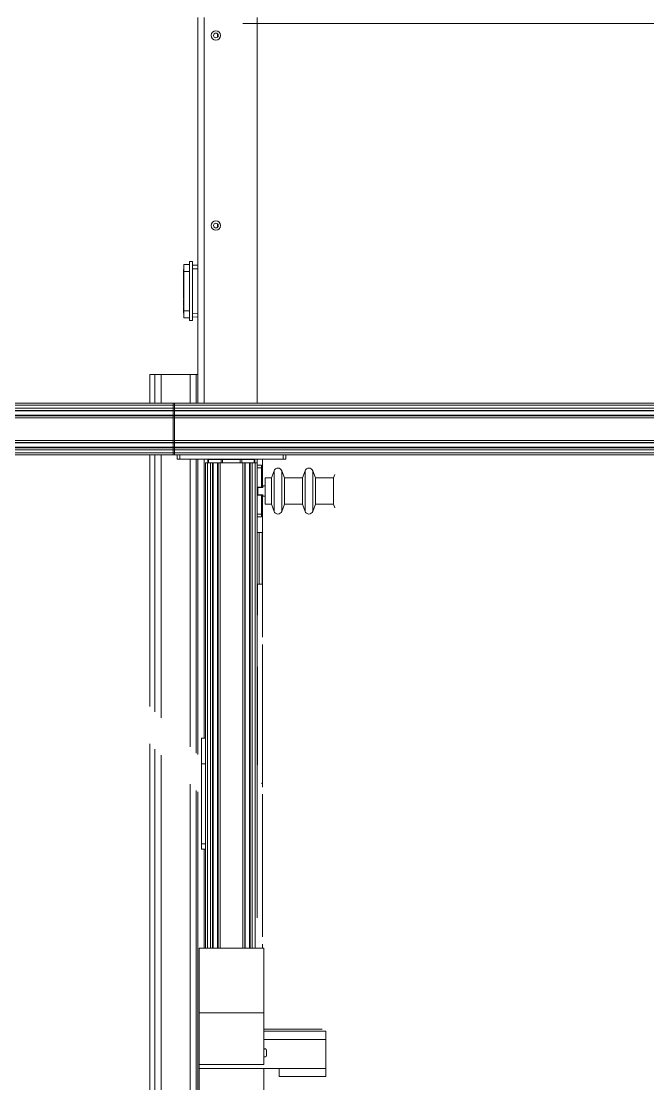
# Model space of a CAD drawing. Header units: millimetres. Extents: x 2179 to 48742, y 3478 to 161002.
# Drawn here: x 22135 to 23347, y 144666 to 146722 of the extents above; entities that cross this region are included whole.
import ezdxf

# ---------------------------------------------------------------- set-up
doc = ezdxf.new("R2010")
doc.units = ezdxf.units.MM
doc.layers.add('0-1', color=7, linetype='Continuous', lineweight=9)
doc.layers.add('2966-1_navrh dispozice stroju-HK_02_dwg-1', color=7, linetype='Continuous', lineweight=9, true_color=0x919191)

# ---------------------------------------------------------------- blocks, each defined once
blk = doc.blocks.new('2966-1_navrh dispozice stroju-HK_02_dwg_SE3254-903336-1NP _ stroje')
at = {"layer": '0-1'}
blk.add_line((-6685.9, -1459.7), (-6675.9, -1459.7), dxfattribs=at)
at = {"layer": '0-1', "flags": 128}
for points in [[(-6723, -1465.2), (-6723, -1345.2), (-6707.1, -1345.2)], [(-6650.9, -1345.2), (-6635, -1345.2), (-6635, -1435.2), (-6650.9, -1435.2), (-6650.9, -1345.2), (-6707.1, -1345.2), (-6707.1, -1465.2)], [(-6658.5, -1590.2), (-6650.9, -1590.2), (-6650.9, -1435.2)]]:
    blk.add_lwpolyline(points, dxfattribs=at)
at = {"layer": '0-1'}
for centre, start, end in [((-6685.9, -1462.7), 90, 236.4427), ((-6675.9, -1462.7), 303.5573, 90)]:
    blk.add_arc(centre, 3, start, end, dxfattribs=at)
blk = doc.blocks.new('2966-1_navrh dispozice stroju-HK_02_dwg_SE3017-903377-1NP _ stroje')
at = {"layer": '0-1'}
for p, q in [((-7994.5, -1675.7), (-7938.5, -1675.7)), ((-7838.5, -1675.7), (-7341.3, -1675.7)), ((-7269.2, -1675.7), (-4458.5, -1675.7))]:
    blk.add_line(p, q, dxfattribs=at)
blk = doc.blocks.new('2966-1_navrh dispozice stroju-HK_02_dwg_SE3018-903378-1NP _ stroje')
at = {"layer": '0-1'}
for p, q in [((-7994.5, -1663.7), (-7938.5, -1663.7)), ((-7838.5, -1663.7), (-7329.3, -1663.7)), ((-7257.2, -1663.7), (-6186.5, -1663.7))]:
    blk.add_line(p, q, dxfattribs=at)
blk = doc.blocks.new('2966-1_navrh dispozice stroju-HK_02_dwg_SE3019-903379-1NP _ stroje')
at = {"layer": '0-1'}
for p, q in [((-7994.5, -1607.7), (-7938.5, -1607.7)), ((-7830.5, -1607.7), (-7273.3, -1607.7)), ((-7201.2, -1607.7), (-6186.5, -1607.7))]:
    blk.add_line(p, q, dxfattribs=at)
blk = doc.blocks.new('2966-1_navrh dispozice stroju-HK_02_dwg_SE3020-903380-1NP _ stroje')
at = {"layer": '0-1'}
for p, q in [((-7994.5, -1595.7), (-7938.5, -1595.7)), ((-7830.5, -1595.7), (-7261.3, -1595.7)), ((-7189.2, -1595.7), (-5956.5, -1595.7))]:
    blk.add_line(p, q, dxfattribs=at)
blk = doc.blocks.new('2966-1_navrh dispozice stroju-HK_02_dwg_SE3022-903382-1NP _ stroje')
at = {"layer": '0-1'}
for p, q in [((-7994.5, -1685.7), (-7938.5, -1685.7)), ((-7838.5, -1685.7), (-7351.3, -1685.7)), ((-7279.2, -1685.7), (-4458.5, -1685.7))]:
    blk.add_line(p, q, dxfattribs=at)
blk = doc.blocks.new('2966-1_navrh dispozice stroju-HK_02_dwg_SE3016-903383-1NP _ stroje')
at = {"layer": '0-1', "flags": 128}
blk.add_lwpolyline([(-7994.5, -1592.7), (-7994.5, -1595.7), (-7994.5, -1607.7), (-7994.5, -1663.7), (-7994.5, -1675.7), (-7994.5, -1685.7)], dxfattribs=at)
for name in ['2966-1_navrh dispozice stroju-HK_02_dwg_SE3020-903380-1NP _ stroje', '2966-1_navrh dispozice stroju-HK_02_dwg_SE3019-903379-1NP _ stroje', '2966-1_navrh dispozice stroju-HK_02_dwg_SE3018-903378-1NP _ stroje', '2966-1_navrh dispozice stroju-HK_02_dwg_SE3017-903377-1NP _ stroje', '2966-1_navrh dispozice stroju-HK_02_dwg_SE3022-903382-1NP _ stroje']:
    blk.add_blockref(name, (0, 0))
blk = doc.blocks.new('2966-1_navrh dispozice stroju-HK_02_dwg_SE2654-903583-1NP _ stroje')
at = {"layer": '0-1'}
for p, q in [((-6650.9, -1465.2), (-6233.5, -1465.2)), ((-5293.5, -1465.2), (-5158.5, -1465.2))]:
    blk.add_line(p, q, dxfattribs=at)
blk = doc.blocks.new('2966-1_navrh dispozice stroju-HK_02_dwg_SE2653-903584-1NP _ stroje')
at = {"layer": '0-1'}
for p, q in [((-6758.5, -1590.2), (-6758.5, -1465.2)), ((-5453.5, -1465.2), (-6108.5, -1465.2)), ((-5158.5, -1497.7), (-5158.5, -1465.2)), ((-5358.5, -1497.7), (-5358.5, -1493.7))]:
    blk.add_line(p, q, dxfattribs=at)
at = {"layer": '0-1', "flags": 128}
blk.add_lwpolyline([(-6883.5, -1590.2), (-6883.5, -1465.2), (-6758.5, -1465.2), (-6658.5, -1465.2), (-6658.5, -1590.2), (-6758.5, -1590.2)], close=True, dxfattribs=at)
for points in [[(-5453.5, -1590.2), (-6108.5, -1590.2), (-6108.5, -1465.2), (-6233.5, -1465.2), (-6233.5, -1590.2)], [(-6650.9, -1590.2), (-6233.5, -1590.2), (-6108.5, -1590.2)]]:
    blk.add_lwpolyline(points, dxfattribs=at)
blk.add_blockref('2966-1_navrh dispozice stroju-HK_02_dwg_SE2654-903583-1NP _ stroje', (0, 0))
blk = doc.blocks.new('2966-1_navrh dispozice stroju-HK_02_dwg_SE2388-903646-1NP _ stroje')
at = {"layer": '0-1'}
for p, q in [((-7775.5, -87.7), (-7843, -87.7)), ((-7673.3, -87.7), (-7761.5, -87.7)), ((-7623.3, -87.7), (-7653.7, -87.7)), ((-7485.5, -87.7), (-7603.7, -87.7)), ((-7195.5, -87.7), (-7471.5, -87.7)), ((-6905.5, -87.7), (-7181.5, -87.7)), ((-6854, -87.7), (-6891.5, -87.7)), ((-6727, -87.7), (-6763, -87.7))]:
    blk.add_line(p, q, dxfattribs=at)
blk = doc.blocks.new('2966-1_navrh dispozice stroju-HK_02_dwg_SE2389-903647-1NP _ stroje')
at = {"layer": '0-1'}
for p, q in [((-7775.5, -1467.7), (-7830.5, -1467.7)), ((-7485.5, -1467.7), (-7761.5, -1467.7)), ((-7195.5, -1467.7), (-7471.5, -1467.7)), ((-6905.5, -1467.7), (-7181.5, -1467.7)), ((-6883.5, -1467.7), (-6891.5, -1467.7))]:
    blk.add_line(p, q, dxfattribs=at)
blk = doc.blocks.new('2966-1_navrh dispozice stroju-HK_02_dwg_SE2390-903648-1NP _ stroje')
at = {"layer": '0-1'}
for p, q in [((-6727, -87.7), (-6727, -117.7)), ((-6727, -1352.2), (-6727, -1465.2))]:
    blk.add_line(p, q, dxfattribs=at)
blk = doc.blocks.new('2966-1_navrh dispozice stroju-HK_02_dwg_SE2387-903649-1NP _ stroje')
at = {"layer": '0-1'}
blk.add_line((-6718.5, -87.7), (-6727, -87.7), dxfattribs=at)
for name in ['2966-1_navrh dispozice stroju-HK_02_dwg_SE2388-903646-1NP _ stroje', '2966-1_navrh dispozice stroju-HK_02_dwg_SE2390-903648-1NP _ stroje', '2966-1_navrh dispozice stroju-HK_02_dwg_SE2389-903647-1NP _ stroje']:
    blk.add_blockref(name, (0, 0))
blk = doc.blocks.new('2966-1_navrh dispozice stroju-HK_02_dwg_SE2381-903652-1NP _ stroje')
at = {"layer": '0-1'}
blk.add_line((-7588.5, -1468.3), (-7688.5, -1468.3), dxfattribs=at)
at = {"layer": '0-1', "flags": 128}
for points in [[(-7688.5, -1473.7), (-7688.5, -1468.3), (-7688.5, -1467.7)], [(-7588.5, -1477.7), (-7588.5, -1473.7), (-7688.5, -1473.7), (-7688.5, -1477.7)], [(-7588.5, -1467.7), (-7588.5, -1468.3), (-7588.5, -1473.7)]]:
    blk.add_lwpolyline(points, dxfattribs=at)
blk = doc.blocks.new('2966-1_navrh dispozice stroju-HK_02_dwg_SE1964-903913-1NP _ stroje')
at = {"layer": '0-1'}
for p, q in [((-7736.1, -227.7), (-7743, -225.2)), ((-7800.9, -1327.7), (-7794, -1330.2))]:
    blk.add_line(p, q, dxfattribs=at)
at = {"layer": '0-1', "flags": 128}
for points in [[(-7743, -105.2), (-7729.3, -110.2), (-7807.7, -110.2), (-7794, -105.2), (-7794, -92.7), (-7743, -92.7), (-7743, -105.2), (-7794, -105.2)], [(-7775.5, -84.7), (-7775.5, -88.7), (-7778.5, -88.7), (-7778.5, -92.7)], [(-7761.5, -84.7), (-7761.5, -88.7), (-7758.5, -88.7), (-7758.5, -92.7)], [(-7794, -165.2), (-7743, -165.2), (-7743, -130.2), (-7729.3, -125.3), (-7807.7, -125.3), (-7794, -130.2)], [(-7743, -165.2), (-7729.3, -170.2), (-7807.7, -170.2), (-7794, -165.2), (-7794, -130.2), (-7743, -130.2)], [(-7794, -225.2), (-7743, -225.2), (-7743, -190.2), (-7729.3, -185.3), (-7807.7, -185.3), (-7794, -190.2)], [(-7800.9, -227.7), (-7794, -225.2), (-7794, -190.2), (-7743, -190.2)], [(-7743, -1365.2), (-7729.3, -1370.2), (-7807.7, -1370.2), (-7794, -1365.2), (-7794, -1330.2), (-7743, -1330.2), (-7736.1, -1327.7)], [(-7743, -1330.2), (-7743, -1365.2), (-7794, -1365.2)], [(-7794, -1390.2), (-7807.7, -1385.3), (-7729.3, -1385.3), (-7743, -1390.2), (-7743, -1425.2), (-7794, -1425.2)], [(-7743, -1425.2), (-7729.3, -1430.2), (-7807.7, -1430.2), (-7794, -1425.2), (-7794, -1390.2), (-7743, -1390.2)], [(-7794, -1450.2), (-7807.7, -1445.3), (-7729.3, -1445.3), (-7743, -1450.2), (-7743, -1462.7), (-7794, -1462.7), (-7794, -1450.2), (-7743, -1450.2)], [(-7778.5, -1462.7), (-7778.5, -1466.7), (-7775.5, -1466.7), (-7775.5, -1476.7), (-7761.5, -1476.7), (-7761.5, -1466.7), (-7758.5, -1466.7), (-7758.5, -1462.7)]]:
    blk.add_lwpolyline(points, dxfattribs=at)
at = {"layer": '0-1'}
for centre, start, end in [((-7805, -117.7), 109.937, 250.063), ((-7732, -117.7), 289.937, 70.063), ((-7805, -177.7), 109.937, 250.063), ((-7732, -177.7), 289.937, 70.063), ((-7805, -1377.7), 109.937, 250.063), ((-7732, -1377.7), 289.937, 70.063), ((-7805, -1437.7), 109.937, 250.063), ((-7732, -1437.7), 289.937, 70.063)]:
    blk.add_arc(centre, 8, start, end, dxfattribs=at)
blk = doc.blocks.new('2966-1_navrh dispozice stroju-HK_02_dwg_SE1961-903916-1NP _ stroje')
at = {"layer": '0-1'}
for p, q in [((-7775.5, -1469.7), (-7775.8, -1469.7)), ((-7761.3, -1469.7), (-7761.5, -1469.7))]:
    blk.add_line(p, q, dxfattribs=at)
blk = doc.blocks.new('2966-1_navrh dispozice stroju-HK_02_dwg_SE1960-903917-1NP _ stroje')
at = {"layer": '0-1', "flags": 128}
for points in [[(-7813.5, -1477.7), (-7813.5, -1469.7), (-7818.5, -1469.7), (-7818.5, -1477.7)], [(-7776.3, -1477.7), (-7776.3, -1469.7), (-7813.5, -1469.7)], [(-7776.3, -1469.7), (-7775.8, -1469.7), (-7775.8, -1477.7)], [(-7761.3, -1477.7), (-7761.3, -1469.7), (-7760.8, -1469.7)], [(-7723.5, -1469.7), (-7760.8, -1469.7), (-7760.8, -1477.7)], [(-7718.5, -1477.7), (-7718.5, -1469.7), (-7723.5, -1469.7), (-7723.5, -1477.7)]]:
    blk.add_lwpolyline(points, dxfattribs=at)
blk.add_blockref('2966-1_navrh dispozice stroju-HK_02_dwg_SE1961-903916-1NP _ stroje', (0, 0))
blk = doc.blocks.new('2966-1_navrh dispozice stroju-HK_02_dwg_SE1400-904038-1NP _ stroje')
at = {"layer": '0-1'}
for p, q in [((-7688.5, -1477.6), (-7718.5, -1477.6)), ((-7528.5, -1477.5), (-7588.5, -1477.5)), ((-7238.5, -1477.3), (-7428.5, -1477.3))]:
    blk.add_line(p, q, dxfattribs=at)
blk = doc.blocks.new('2966-1_navrh dispozice stroju-HK_02_dwg_SE1399-904039-1NP _ stroje')
at = {"layer": '0-1'}
for p, q in [((-7760.5, -1469.7), (-7761.5, -1468)), ((-7742.4, -1467.7), (-7745.3, -1469.7)), ((-7743.1, -1469.7), (-7740.2, -1467.7)), ((-7202.5, -1469.7), (-7203.6, -1467.7))]:
    blk.add_line(p, q, dxfattribs=at)
blk.add_blockref('2966-1_navrh dispozice stroju-HK_02_dwg_SE1400-904038-1NP _ stroje', (0, 0))
blk = doc.blocks.new('2966-1_navrh dispozice stroju-HK_02_dwg_SE905-904196-1NP _ stroje')
at = {"layer": '0-1', "flags": 128}
for points in [[(-7842.5, -1637.7), (-7842.5, -1640.7), (-7838.5, -1640.7), (-7838.5, -1637.7), (-7842.5, -1637.7), (-7848.3, -1637.7), (-7852.2, -1637.7), (-7853.2, -1637.7), (-7861.8, -1637.7), (-7862.8, -1637.7), (-7866.7, -1637.7), (-7910.3, -1637.7), (-7914.2, -1637.7), (-7915.2, -1637.7), (-7923.8, -1637.7), (-7924.8, -1637.7), (-7928.7, -1637.7), (-7934.5, -1637.7), (-7938.5, -1637.7), (-7938.5, -1640.7), (-7934.5, -1640.7)], [(-7934.5, -1637.7), (-7934.5, -1640.7), (-7928.7, -1640.7)], [(-7928.7, -1637.7), (-7928.7, -1640.7), (-7924.8, -1640.7), (-7923.8, -1640.7), (-7915.2, -1640.7), (-7914.2, -1640.7), (-7910.3, -1640.7)], [(-7910.3, -1637.7), (-7910.3, -1640.7), (-7866.7, -1640.7)], [(-7866.7, -1637.7), (-7866.7, -1640.7), (-7862.8, -1640.7), (-7861.8, -1640.7), (-7853.2, -1640.7), (-7852.2, -1640.7), (-7848.3, -1640.7)], [(-7848.3, -1637.7), (-7848.3, -1640.7), (-7842.5, -1640.7)]]:
    blk.add_lwpolyline(points, dxfattribs=at)
blk = doc.blocks.new('2966-1_navrh dispozice stroju-HK_02_dwg_SE891-904207-1NP _ stroje')
at = {"layer": '0-1', "flags": 128}
for points in [[(-7240.5, -1585.7), (-7290.5, -1585.7), (-7290.5, -1577.7), (-7240.5, -1577.7), (-7240.5, -1585.7), (-7085.5, -1585.7)], [(-7240.5, -1577.7), (-7085.5, -1577.7), (-7075.5, -1577.7), (-7075.5, -1585.7), (-7085.5, -1585.7), (-7085.5, -1577.7)]]:
    blk.add_lwpolyline(points, dxfattribs=at)
blk = doc.blocks.new('2966-1_navrh dispozice stroju-HK_02_dwg_SE877-904216-1NP _ stroje')
at = {"layer": '0-1'}
for p, q in [((-8653.6, -1554.4), (-8647.4, -1554.4)), ((-8285.6, -1554.4), (-8279.4, -1554.4))]:
    blk.add_line(p, q, dxfattribs=at)
blk = doc.blocks.new('2966-1_navrh dispozice stroju-HK_02_dwg_SE878-904217-1NP _ stroje')
at = {"layer": '0-1'}
for p, q in [((-8651.9, -1553.5), (-8649.1, -1553.5)), ((-8283.9, -1553.5), (-8281.1, -1553.5))]:
    blk.add_line(p, q, dxfattribs=at)
blk = doc.blocks.new('2966-1_navrh dispozice stroju-HK_02_dwg_SE876-904218-1NP _ stroje')
for name in ['2966-1_navrh dispozice stroju-HK_02_dwg_SE877-904216-1NP _ stroje', '2966-1_navrh dispozice stroju-HK_02_dwg_SE878-904217-1NP _ stroje']:
    blk.add_blockref(name, (0, 0))
blk = doc.blocks.new('2966-1_navrh dispozice stroju-HK_02_dwg_SE866-904228-1NP _ stroje')
at = {"layer": '0-1'}
for p, q in [((-7838.5, -92.7), (-7838.5, -1423.7)), ((-7838.5, -1631.7), (-7838.5, -2156.1))]:
    blk.add_line(p, q, dxfattribs=at)
blk = doc.blocks.new('2966-1_navrh dispozice stroju-HK_02_dwg_SE865-904229-1NP _ stroje')
at = {"layer": '0-1', "flags": 128}
for points in [[(-7928.7, -3087.7), (-7934.5, -3087.7), (-7934.5, -92.7), (-7938.5, -92.7), (-7938.5, -3087.7), (-7934.5, -3087.7)], [(-7924.8, -3087.7), (-7928.7, -3087.7), (-7928.7, -92.7), (-7934.5, -92.7)], [(-7923.8, -3087.7), (-7924.8, -3087.7), (-7924.8, -92.7), (-7928.7, -92.7)], [(-7915.2, -3087.7), (-7923.8, -3087.7), (-7923.8, -92.7), (-7924.8, -92.7)], [(-7914.2, -3087.7), (-7915.2, -3087.7), (-7915.2, -92.7), (-7923.8, -92.7)], [(-7866.7, -3087.7), (-7910.3, -3087.7), (-7914.2, -3087.7), (-7914.2, -92.7), (-7915.2, -92.7)], [(-7910.3, -3087.7), (-7910.3, -92.7), (-7914.2, -92.7)], [(-7862.8, -3087.7), (-7866.7, -3087.7), (-7866.7, -92.7), (-7910.3, -92.7)], [(-7861.8, -3087.7), (-7862.8, -3087.7), (-7862.8, -92.7), (-7866.7, -92.7)], [(-7853.2, -3087.7), (-7861.8, -3087.7), (-7861.8, -92.7), (-7862.8, -92.7)], [(-7852.2, -3087.7), (-7853.2, -3087.7), (-7853.2, -92.7), (-7861.8, -92.7)], [(-7848.3, -3087.7), (-7852.2, -3087.7), (-7852.2, -92.7), (-7853.2, -92.7)], [(-7842.5, -3087.7), (-7848.3, -3087.7), (-7848.3, -92.7), (-7852.2, -92.7)], [(-7838.5, -3087.7), (-7842.5, -3087.7), (-7842.5, -92.7), (-7848.3, -92.7)]]:
    blk.add_lwpolyline(points, dxfattribs=at)
blk.add_blockref('2966-1_navrh dispozice stroju-HK_02_dwg_SE866-904228-1NP _ stroje', (0, 0))
blk = doc.blocks.new('2966-1_navrh dispozice stroju-HK_02_dwg_SE859-904235-1NP _ stroje')
at = {"layer": '0-1', "flags": 128}
for points in [[(-7830.5, -1427.7), (-7830.5, -1627.7), (-7838.5, -1627.7), (-7838.5, -1427.7), (-7830.5, -1427.7), (-7830.5, -1422.7), (-7838.5, -1422.7), (-7838.5, -1427.7)], [(-7838.5, -1627.7), (-7838.5, -1632.7), (-7830.5, -1632.7), (-7830.5, -1627.7)]]:
    blk.add_lwpolyline(points, dxfattribs=at)
blk = doc.blocks.new('2966-1_navrh dispozice stroju-HK_02_dwg_SE858-904236-1NP _ stroje')
at = {"layer": '0-1'}
for p, q in [((-7829.5, -1483.2), (-7830.5, -1483.2)), ((-7829.5, -1485.2), (-7830.5, -1485.2)), ((-7829.5, -1510.6), (-7823.5, -1510.6)), ((-7829.5, -1570.2), (-7830.5, -1570.2)), ((-7829.5, -1572.2), (-7830.5, -1572.2))]:
    blk.add_line(p, q, dxfattribs=at)
at = {"layer": '0-1', "flags": 128}
for points in [[(-7829.5, -1483.4), (-7829.5, -1482.2), (-7823.5, -1482.2)], [(-7823.5, -1483.4), (-7829.5, -1483.4), (-7829.5, -1507.7), (-7823.5, -1507.7)], [(-7829.5, -1507.7), (-7829.5, -1510.6), (-7829.5, -1544.9)], [(-7823.5, -1544.9), (-7829.5, -1544.9), (-7829.5, -1547.8)], [(-7823.5, -1547.8), (-7829.5, -1547.8), (-7829.5, -1572.1), (-7823.5, -1572.1)], [(-7829.5, -1572.1), (-7829.5, -1573.2), (-7823.5, -1573.2)]]:
    blk.add_lwpolyline(points, dxfattribs=at)
at = {"layer": '0-1'}
blk.add_arc((-7824.5, -1527.7), 6, 146.4427, 213.5573, dxfattribs=at)
blk = doc.blocks.new('2966-1_navrh dispozice stroju-HK_02_dwg_SE852-904237-1NP _ stroje')
at = {"layer": '0-1'}
blk.add_line((-6942.5, -1477.7), (-7823.5, -1477.7), dxfattribs=at)
blk = doc.blocks.new('2966-1_navrh dispozice stroju-HK_02_dwg_SE853-904238-1NP _ stroje')
at = {"layer": '0-1'}
blk.add_line((-6883.5, -1481.7), (-7823.5, -1481.7), dxfattribs=at)
blk = doc.blocks.new('2966-1_navrh dispozice stroju-HK_02_dwg_SE854-904239-1NP _ stroje')
at = {"layer": '0-1'}
blk.add_line((-6883.5, -1487.5), (-7823.5, -1487.5), dxfattribs=at)
blk = doc.blocks.new('2966-1_navrh dispozice stroju-HK_02_dwg_SE855-904240-1NP _ stroje')
at = {"layer": '0-1'}
blk.add_line((-6883.5, -1491.5), (-7823.5, -1491.5), dxfattribs=at)
blk = doc.blocks.new('2966-1_navrh dispozice stroju-HK_02_dwg_SE856-904241-1NP _ stroje')
at = {"layer": '0-1'}
blk.add_line((-6883.5, -1492.4), (-7823.5, -1492.4), dxfattribs=at)
blk = doc.blocks.new('2966-1_navrh dispozice stroju-HK_02_dwg_SE857-904242-1NP _ stroje')
at = {"layer": '0-1'}
for p, q in [((-7260.1, -1577.7), (-7823.5, -1577.7)), ((-6883.5, -1577.7), (-7081.5, -1577.7))]:
    blk.add_line(p, q, dxfattribs=at)
blk = doc.blocks.new('2966-1_navrh dispozice stroju-HK_02_dwg_SE851-904243-1NP _ stroje')
at = {"layer": '0-1'}
blk.add_line((-7823.5, -1577.7), (-7823.5, -1573.7), dxfattribs=at)
at = {"layer": '0-1', "flags": 128}
for points in [[(-6883.5, -1501), (-7823.5, -1501), (-7823.5, -1492.4), (-7823.5, -1491.5), (-7823.5, -1487.5), (-7823.5, -1481.7), (-7823.5, -1477.7)], [(-6883.5, -1502), (-7823.5, -1502), (-7823.5, -1501)], [(-6883.5, -1505.9), (-7823.5, -1505.9), (-7823.5, -1502)], [(-6883.5, -1549.5), (-7823.5, -1549.5), (-7823.5, -1505.9)], [(-6883.5, -1553.5), (-7823.5, -1553.5), (-7823.5, -1549.5)], [(-6883.5, -1554.4), (-7823.5, -1554.4), (-7823.5, -1553.5)], [(-6883.5, -1563), (-7823.5, -1563), (-7823.5, -1554.4)], [(-6883.5, -1564), (-7823.5, -1564), (-7823.5, -1563)], [(-6883.5, -1567.9), (-7823.5, -1567.9), (-7823.5, -1564)], [(-6883.5, -1573.7), (-7823.5, -1573.7), (-7823.5, -1567.9)]]:
    blk.add_lwpolyline(points, dxfattribs=at)
for name in ['2966-1_navrh dispozice stroju-HK_02_dwg_SE852-904237-1NP _ stroje', '2966-1_navrh dispozice stroju-HK_02_dwg_SE853-904238-1NP _ stroje', '2966-1_navrh dispozice stroju-HK_02_dwg_SE854-904239-1NP _ stroje', '2966-1_navrh dispozice stroju-HK_02_dwg_SE855-904240-1NP _ stroje', '2966-1_navrh dispozice stroju-HK_02_dwg_SE856-904241-1NP _ stroje', '2966-1_navrh dispozice stroju-HK_02_dwg_SE857-904242-1NP _ stroje']:
    blk.add_blockref(name, (0, 0))
blk = doc.blocks.new('2966-1_navrh dispozice stroju-HK_02_dwg_SE764-904259-1NP _ stroje')
at = {"layer": '0-1'}
blk.add_line((-8186.6, -1620.2), (-8184.7, -1620.2), dxfattribs=at)
at = {"layer": '0-1', "flags": 128}
for points in [[(-8194.7, -1619.7), (-8194.7, -1620.2), (-8197.5, -1620.2), (-8197.6, -1620.2), (-8197.5, -1619.7)], [(-8194.7, -1620.2), (-8192.8, -1620.2), (-8192.8, -1619.7)], [(-8192.8, -1620.2), (-8186.6, -1620.2), (-8186.6, -1619.7)], [(-8181.8, -1619.7), (-8181.8, -1620.2), (-8185.1, -1620.2), (-8185.1, -1619.7)], [(-8181.8, -1620.2), (-8177.3, -1620.2), (-8177.3, -1619.7)], [(-8177.3, -1620.2), (-8176.2, -1620.2), (-8176.2, -1619.7)], [(-8171.3, -1619.7), (-8171.3, -1620.2), (-8172.9, -1620.2), (-8172.9, -1620.2), (-8172.9, -1619.7), (-8172.9, -1620.2), (-8176.2, -1620.2)], [(-8171.3, -1620.2), (-8167.5, -1620.2), (-8167.5, -1619.7)], [(-8162.6, -1619.7), (-8162.6, -1620.2), (-8165.9, -1620.2), (-8165.8, -1620.2), (-8165.8, -1619.7), (-8165.9, -1620.2), (-8167.5, -1620.2)], [(-8162.6, -1620.2), (-8161.5, -1620.2), (-8161.5, -1619.7)], [(-8161.5, -1620.2), (-8157, -1620.2), (-8157, -1619.7)], [(-8157, -1620.2), (-8153.7, -1620.2), (-8153.7, -1619.7)]]:
    blk.add_lwpolyline(points, dxfattribs=at)
blk = doc.blocks.new('2966-1_navrh dispozice stroju-HK_02_dwg_SE763-904260-1NP _ stroje')
at = {"layer": '0-1'}
blk.add_line((-8153.7, -1620.2), (-8153.5, -1620.2), dxfattribs=at)
at = {"layer": '0-1', "flags": 128}
for points in [[(-8153.5, -1619.7), (-8153.5, -1620.2), (-8151.2, -1620.2), (-8151.2, -1619.7)], [(-8151.2, -1620.2), (-8146.8, -1620.2), (-8146.8, -1619.7)], [(-8146.8, -1620.2), (-8145.6, -1620.2), (-8145.6, -1619.7)], [(-8145.6, -1620.2), (-8143.5, -1620.2), (-8143.5, -1619.7)], [(-8143.5, -1620.2), (-8141.8, -1620.2), (-8141.8, -1619.7)], [(-8141.8, -1620.2), (-8141.2, -1620.2), (-8141.2, -1619.7)]]:
    blk.add_lwpolyline(points, dxfattribs=at)
blk = doc.blocks.new('2966-1_navrh dispozice stroju-HK_02_dwg_SE762-904261-1NP _ stroje')
at = {"layer": '0-1', "flags": 128}
for points in [[(-8124.9, -1619.7), (-8124.9, -1620.2), (-8118.7, -1620.2), (-8118.7, -1619.7)], [(-8118.7, -1620.2), (-8117.1, -1620.2), (-8117.1, -1619.7)], [(-8117.1, -1620.2), (-8115.5, -1620.2), (-8115.5, -1619.7)], [(-8115.5, -1620.2), (-8114.3, -1620.2), (-8114.3, -1619.7)], [(-8114.3, -1620.2), (-8113.2, -1620.2), (-8113.2, -1619.7)], [(-8113.2, -1620.2), (-8112.9, -1620.2), (-8112.9, -1619.7)]]:
    blk.add_lwpolyline(points, dxfattribs=at)
blk = doc.blocks.new('2966-1_navrh dispozice stroju-HK_02_dwg_SE761-904262-1NP _ stroje')
at = {"layer": '0-1', "flags": 128}
for points in [[(-8139.1, -1619.7), (-8139.1, -1620.2), (-8131.3, -1620.2), (-8131.3, -1619.7)], [(-8131.3, -1620.2), (-8128.9, -1620.2), (-8128.9, -1619.7)], [(-8128.9, -1620.2), (-8127.6, -1620.2), (-8127.6, -1619.7)], [(-8127.6, -1620.2), (-8127.3, -1620.2), (-8127.3, -1619.7), (-8127.3, -1620.2), (-8127.3, -1620.2), (-8126.2, -1620.2), (-8126.2, -1619.7)]]:
    blk.add_lwpolyline(points, dxfattribs=at)
blk = doc.blocks.new('2966-1_navrh dispozice stroju-HK_02_dwg_SE760-904263-1NP _ stroje')
at = {"layer": '0-1', "flags": 128}
blk.add_lwpolyline([(-8212.7, -1602.7), (-8098.7, -1602.7), (-8098.7, -1608.7), (-8212.7, -1608.7)], close=True, dxfattribs=at)
for points in [[(-8193.7, -1608.7), (-8193.7, -1619.7), (-8207.4, -1619.7), (-8207.4, -1608.7)], [(-8117.6, -1608.7), (-8117.6, -1619.7), (-8193.7, -1619.7)], [(-8103.9, -1608.7), (-8103.9, -1619.7), (-8117.6, -1619.7)]]:
    blk.add_lwpolyline(points, dxfattribs=at)
blk = doc.blocks.new('2966-1_navrh dispozice stroju-HK_02_dwg_SE759-904264-1NP _ stroje')
at = {"layer": '0-1'}
for p, q in [((-8205.9, -1602.7), (-8205.6, -1592.7)), ((-8198.7, -1592.7), (-8198.9, -1602.7)), ((-8112.5, -1602.7), (-8112.6, -1592.7)), ((-8105.8, -1592.7), (-8105.4, -1602.7))]:
    blk.add_line(p, q, dxfattribs=at)
blk = doc.blocks.new('2966-1_navrh dispozice stroju-HK_02_dwg_SE705-904275-1NP _ stroje')
at = {"layer": '0-1'}
for p, q in [((-8685.5, -1477.7), (-7938.5, -1477.7)), ((-7830.5, -1477.7), (-7823.5, -1477.7))]:
    blk.add_line(p, q, dxfattribs=at)
blk = doc.blocks.new('2966-1_navrh dispozice stroju-HK_02_dwg_SE706-904276-1NP _ stroje')
at = {"layer": '0-1'}
for p, q in [((-8685.5, -1580.7), (-7938.5, -1580.7)), ((-7830.5, -1580.7), (-7290.5, -1580.7)), ((-7075.5, -1580.7), (-6883.5, -1580.7))]:
    blk.add_line(p, q, dxfattribs=at)
blk = doc.blocks.new('2966-1_navrh dispozice stroju-HK_02_dwg_SE707-904277-1NP _ stroje')
at = {"layer": '0-1'}
for p, q in [((-7938.5, -1592.7), (-8685.5, -1592.7)), ((-7258.3, -1592.7), (-7830.5, -1592.7)), ((-5667.5, -1592.7), (-7186.2, -1592.7))]:
    blk.add_line(p, q, dxfattribs=at)
blk = doc.blocks.new('2966-1_navrh dispozice stroju-HK_02_dwg_SE704-904278-1NP _ stroje')
at = {"layer": '0-1'}
for centre, radius in [((-8650.5, -1557.7), 9), ((-8650.5, -1557.7), 4.5), ((-8282.5, -1557.7), 9), ((-8282.5, -1557.7), 4.5)]:
    blk.add_circle(centre, radius, dxfattribs=at)
for name in ['2966-1_navrh dispozice stroju-HK_02_dwg_SE705-904275-1NP _ stroje', '2966-1_navrh dispozice stroju-HK_02_dwg_SE706-904276-1NP _ stroje', '2966-1_navrh dispozice stroju-HK_02_dwg_SE707-904277-1NP _ stroje']:
    blk.add_blockref(name, (0, 0))
blk = doc.blocks.new('2966-1_navrh dispozice stroju-HK_02_dwg-876232-1NP _ stroje')
at = {"layer": '0-1'}
blk.add_line((-70510.1, 49609.8), (-69766.9, 50846.3), dxfattribs=at)
at = {"rotation": 328.989640494807}
for name in ['2966-1_navrh dispozice stroju-HK_02_dwg_SE865-904229-1NP _ stroje', '2966-1_navrh dispozice stroju-HK_02_dwg_SE2387-903649-1NP _ stroje', '2966-1_navrh dispozice stroju-HK_02_dwg_SE1964-903913-1NP _ stroje', '2966-1_navrh dispozice stroju-HK_02_dwg_SE704-904278-1NP _ stroje', '2966-1_navrh dispozice stroju-HK_02_dwg_SE876-904218-1NP _ stroje', '2966-1_navrh dispozice stroju-HK_02_dwg_SE760-904263-1NP _ stroje', '2966-1_navrh dispozice stroju-HK_02_dwg_SE759-904264-1NP _ stroje', '2966-1_navrh dispozice stroju-HK_02_dwg_SE764-904259-1NP _ stroje', '2966-1_navrh dispozice stroju-HK_02_dwg_SE763-904260-1NP _ stroje', '2966-1_navrh dispozice stroju-HK_02_dwg_SE859-904235-1NP _ stroje', '2966-1_navrh dispozice stroju-HK_02_dwg_SE761-904262-1NP _ stroje', '2966-1_navrh dispozice stroju-HK_02_dwg_SE762-904261-1NP _ stroje', '2966-1_navrh dispozice stroju-HK_02_dwg_SE1960-903917-1NP _ stroje', '2966-1_navrh dispozice stroju-HK_02_dwg_SE3016-903383-1NP _ stroje', '2966-1_navrh dispozice stroju-HK_02_dwg_SE858-904236-1NP _ stroje', '2966-1_navrh dispozice stroju-HK_02_dwg_SE851-904243-1NP _ stroje', '2966-1_navrh dispozice stroju-HK_02_dwg_SE1399-904039-1NP _ stroje', '2966-1_navrh dispozice stroju-HK_02_dwg_SE905-904196-1NP _ stroje', '2966-1_navrh dispozice stroju-HK_02_dwg_SE2381-903652-1NP _ stroje', '2966-1_navrh dispozice stroju-HK_02_dwg_SE891-904207-1NP _ stroje', '2966-1_navrh dispozice stroju-HK_02_dwg_SE3254-903336-1NP _ stroje', '2966-1_navrh dispozice stroju-HK_02_dwg_SE2653-903584-1NP _ stroje']:
    blk.add_blockref(name, (-62300.5, 46431.8), dxfattribs=at)

msp = doc.modelspace()

# ---------------------------------------------------------------- block references
at = {"layer": '2966-1_navrh dispozice stroju-HK_02_dwg-1', "rotation": 301.0103595051887}
msp.add_blockref('2966-1_navrh dispozice stroju-HK_02_dwg-876232-1NP _ stroje', (16370.5, 60726.8), dxfattribs=at)

doc.saveas('drawing.dxf')
